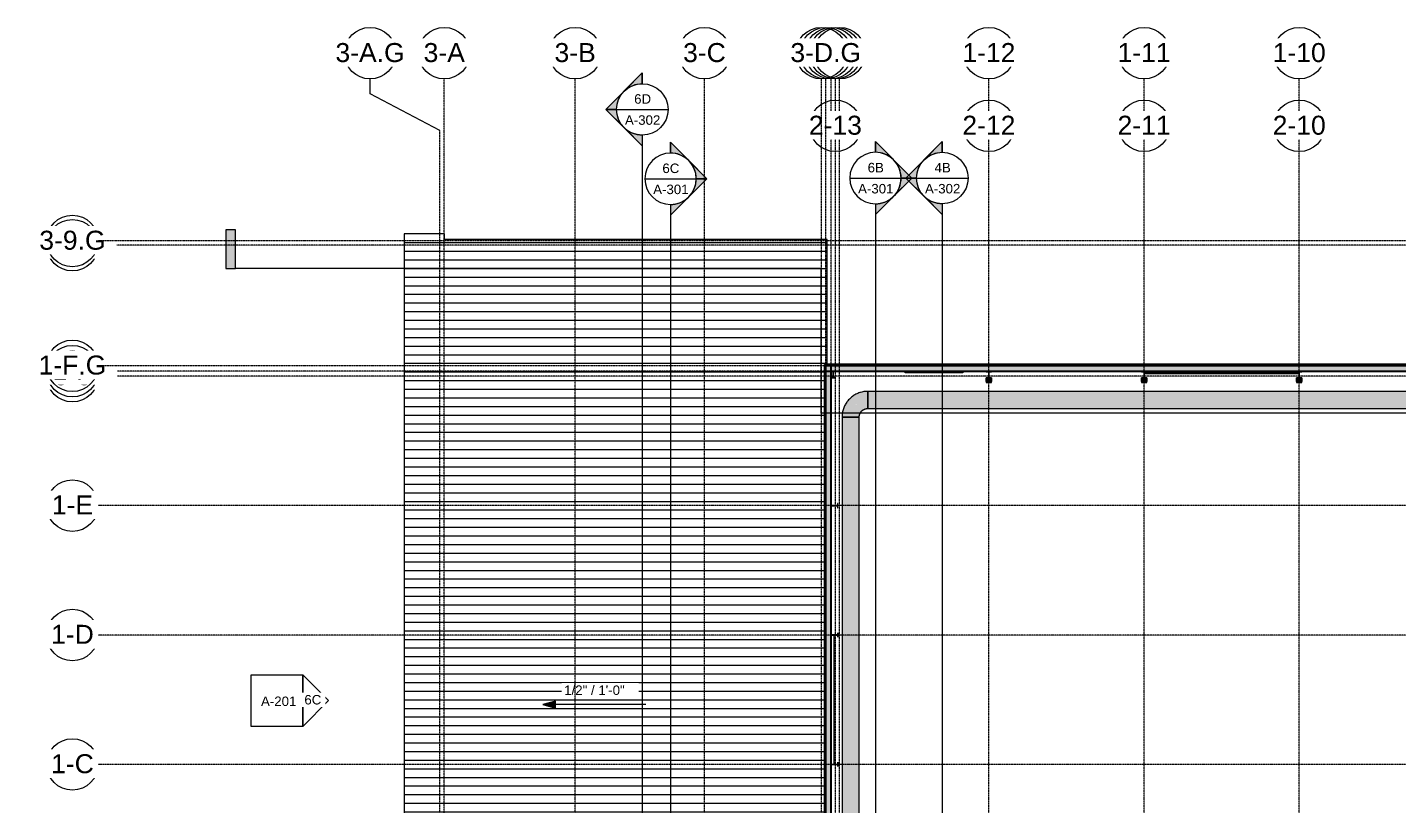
# Model space of a CAD drawing. Header units: inches. Extents: x 21290 to 29226, y -23522 to -20467.
# Drawn here: x 21292 to 23850, y -21944 to -20493 of the extents above; entities that cross this region are included whole.
import ezdxf

# ---------------------------------------------------------------- set-up
doc = ezdxf.new("R2010")
doc.units = ezdxf.units.IN
doc.header["$MEASUREMENT"] = 0
doc.linetypes.add('Grid Line 1_2_', pattern=[0.875, 0.5, -0.125, 0.125, -0.125])
for name, color, linetype, lineweight in [('A-DOOR', 31, 'Continuous', 9), ('A-ROOF', 132, 'Continuous', 9), ('A-ROOF-PATT', 132, 'Continuous', 9), ('A-WALL', 113, 'Continuous', 9), ('A-WALL-PATT', 111, 'Continuous', 25), ('G-ANNO-DIMS', 111, 'Continuous', 9), ('G-ANNO-SYMB', 111, 'Continuous', 9), ('M-HVAC-DUCT', 70, 'Continuous', 9), ('S-BEAM', 12, 'Continuous', 9), ('S-COLS', 52, 'Continuous', 9), ('S-GRID', 1, 'Continuous', 9), ('S-GRID-IDEN', 1, 'Continuous', 9)]:
    doc.layers.add(name, color=color, linetype=linetype, lineweight=lineweight)
doc.styles.add('Arial', font='arial.ttf', dxfattribs={"height": 35.407186})
doc.styles.add('Arial_1', font='arial.ttf', dxfattribs={"height": 17.703593})
pattern_1 = [(45, (0, 0), (-19.00703, 19.00703), []), (45, (0, 28.8), (-19.00703, 19.00703), [])]
pattern_2 = [(161.57, (0.96, 0.96), (-7.6802237, -0.0009796), [0, -54.643, 6.067, 0]), (18.43, (-0.96, 0.96), (-7.6802237, 0.0009796), [0, -54.643, 6.067, 0]), (108.43, (0.96, 0.96), (3.8382953, -19.20136532), [18.211, -42.499]), (71.57, (-0.96, 0.96), (3.8382953, 19.20136532), [18.211, -42.499])]
pattern_3 = [(0, (0, 0), (0, 24), []), (90, (0, 0), (-24, 1e-15), [])]
pattern_4 = [(225, (23664.89, -22360.053), (19.00703, -19.00703), []), (225, (23664.89, -22388.853), (19.00703, -19.00703), [])]
pattern_5 = [(225, (23375.39, -22360.053), (19.00703, -19.00703), []), (225, (23375.39, -22388.853), (19.00703, -19.00703), [])]
pattern_6 = [(225, (23085.89, -22360.053), (19.00703, -19.00703), []), (225, (23085.89, -22388.853), (19.00703, -19.00703), [])]

# ---------------------------------------------------------------- blocks, each defined once
blk = doc.blocks.new('overhead door - one-983186-Roof Low')
at = {"layer": 'A-DOOR'}
h = blk.add_hatch(dxfattribs=at)
h.set_pattern_fill('FP_6', color=256, style=0, pattern_type=2)
h.set_pattern_definition([(270, (24, 0), (8, 5e-16), [])])
h.paths.add_polyline_path([(-54, -8.75), (54, -8.75), (54, -7), (-54, -7)], flags=0)
for p, q in [((-54, -8.75), (-54, -7)), ((-54, -7), (54, -7)), ((54, -8.75), (-54, -8.75)), ((54, -7), (54, -8.75))]:
    blk.add_line(p, q, dxfattribs=at)
blk = doc.blocks.new('columns and girder2 - one-V8-Roof Low')
at = {"layer": 'S-BEAM'}
h = blk.add_hatch(dxfattribs=at)
h.set_pattern_fill('FP_14', color=256, style=0, pattern_type=2)
h.set_pattern_definition(pattern_4)
h.paths.add_polyline_path([(5, -1.3), (-5, -1.3), (-5, -2), (5, -2)], flags=0)
h.paths.add_polyline_path([(-5, -17), (-5, -18.5), (5, -18.5), (5, -17), (3.2, -17)], flags=0)
h.paths.add_polyline_path([(5, -1204.9), (-5, -1204.9), (-5, -1206.4), (5, -1206.4)], flags=0)
h.paths.add_polyline_path([(-5, -1224.3), (-5, -1225.8), (5, -1225.8), (5, -1224.3)], flags=0)
h = blk.add_hatch(color=256, dxfattribs=at)
h.paths.add_polyline_path([(-0.6, -9.2), (-5, -9.2), (-5, -17), (-0.6, -17), (-0.6, -13.7)], flags=0)
h.paths.add_polyline_path([(3.2, -9.2), (0.6, -9.2), (0.6, -17), (5, -17), (5, -9.2)], flags=0)
h = blk.add_hatch(dxfattribs=at)
h.set_pattern_fill('FP_14', color=256, style=0, pattern_type=2)
h.set_pattern_definition(pattern_4)
h.paths.add_polyline_path([(0, -5.7), (0.2, -5.6), (0, -5.7)], flags=0)
h.paths.add_polyline_path([(0.6, -2), (-0.6, -2), (-0.6, -17), (0.6, -17), (0.6, -5.7), (-0.2, -5.7), (-0.4, -5.3), (-0.2, -4.8), (0, -4.7), (0.6, -4.7), (0.6, -4)], flags=0)
h.paths.add_polyline_path([(-0.6, -1206.4), (-0.6, -1224.3), (0.6, -1224.3), (0.6, -1222.3), (0, -1222.2), (-0.3, -1222), (-0.4, -1221.7), (-0.2, -1221.4), (0, -1221.3), (0.6, -1221.3), (0.6, -1206.4)], flags=0)
h = blk.add_hatch(color=256, dxfattribs=at)
h.paths.add_polyline_path([(3.2, -1206.4), (0.6, -1206.4), (0.6, -1213.3), (5, -1213.3), (5, -1206.4)], flags=0)
h.paths.add_polyline_path([(-5, -1206.4), (-5, -1213.3), (-0.6, -1213.3), (-0.6, -1206.4)], flags=0)
at = {"layer": 'S-BEAM', "lineweight": 15}
for p, q in [((-5, -1.3), (-5, -2)), ((-5, -2), (5, -2)), ((5, -17), (-5, -17)), ((-5, -17), (-5, -18.5)), ((-5, -18.5), (5, -18.5)), ((0.6, -2), (-0.6, -2)), ((-0.6, -2), (-0.6, -17)), ((-0.6, -17), (0.6, -17)), ((0.6, -4.7), (0.6, -2)), ((0.6, -17), (0.6, -5.7)), ((5, -2), (5, -1.3)), ((5, -18.5), (5, -17)), ((5, -1204.9), (-5, -1204.9)), ((-5, -1204.9), (-5, -1206.4)), ((-5, -1206.4), (5, -1206.4)), ((5, -1224.3), (-5, -1224.3)), ((-5, -1224.3), (-5, -1225.8)), ((0.6, -1206.4), (-0.6, -1206.4)), ((-0.6, -1206.4), (-0.6, -1224.3)), ((-0.6, -1224.3), (0.6, -1224.3)), ((0.6, -1221.3), (0.6, -1206.4)), ((0.6, -1224.3), (0.6, -1222.3)), ((5, -1206.4), (5, -1204.9)), ((5, -1225.8), (5, -1224.3))]:
    blk.add_line(p, q, dxfattribs=at)
at = {"layer": 'S-BEAM'}
for p, q in [((-5, -17), (-5, -9.2)), ((-0.6, -9.2), (-5, -9.2)), ((5, -9.2), (0.6, -9.2)), ((5, -9.2), (5, -17)), ((-5, -1213.3), (-5, -1206.4)), ((-5, -1213.3), (-0.6, -1213.3)), ((0.6, -1213.3), (5, -1213.3)), ((5, -1206.4), (5, -1213.3))]:
    blk.add_line(p, q, dxfattribs=at)
blk = doc.blocks.new('columns and girder2 - one-V9-Roof Low')
at = {"layer": 'S-BEAM'}
h = blk.add_hatch(dxfattribs=at)
h.set_pattern_fill('FP_15', color=256, style=0, pattern_type=2)
h.set_pattern_definition(pattern_5)
h.paths.add_polyline_path([(0, -1.3), (-5, -1.3), (-5, -2), (5, -2), (5, -1.3)], flags=0)
h.paths.add_polyline_path([(5, -17), (-5, -17), (-5, -18.5), (5, -18.5)], flags=0)
h.paths.add_polyline_path([(5, -1204.9), (-5, -1204.9), (-5, -1206.4), (5, -1206.4)], flags=0)
h.paths.add_polyline_path([(-5, -1224.3), (-5, -1225.8), (5, -1225.8), (5, -1224.3)], flags=0)
h = blk.add_hatch(color=256, dxfattribs=at)
h.paths.add_polyline_path([(0.6, -9.2), (0.6, -17), (5, -17), (5, -9.2)], flags=0)
h.paths.add_polyline_path([(-5, -9.2), (-5, -17), (-0.6, -17), (-0.6, -9.2)], flags=0)
h = blk.add_hatch(dxfattribs=at)
h.set_pattern_fill('FP_15', color=256, style=0, pattern_type=2)
h.set_pattern_definition(pattern_5)
h.paths.add_polyline_path([(0.6, -2), (-0.6, -2), (-0.6, -4.7), (0.1, -4.8), (0.3, -4.9), (0.4, -5.3), (0.3, -5.6), (-0.1, -5.7), (-0.6, -5.7), (-0.6, -17), (0.6, -17), (0.6, -4)], flags=0)
h.paths.add_polyline_path([(-0.6, -1206.4), (-0.6, -1221.3), (-0.3, -1221.3), (0, -1221.5), (0.1, -1221.8), (-0.1, -1222.1), (-0.3, -1222.3), (-0.6, -1222.3), (-0.6, -1224.3), (0.6, -1224.3), (0.6, -1206.4)], flags=0)
h = blk.add_hatch(color=256, dxfattribs=at)
h.paths.add_polyline_path([(0.6, -1206.4), (0.6, -1213.3), (5, -1213.3), (5, -1206.4)], flags=0)
h.paths.add_polyline_path([(-5, -1206.4), (-5, -1213.3), (-0.6, -1213.3), (-0.6, -1206.4)], flags=0)
at = {"layer": 'S-BEAM', "lineweight": 15}
for p, q in [((-5, -1.3), (-5, -2)), ((-5, -2), (5, -2)), ((5, -17), (-5, -17)), ((-5, -17), (-5, -18.5)), ((-5, -18.5), (5, -18.5)), ((0.6, -2), (-0.6, -2)), ((-0.6, -2), (-0.6, -4.7)), ((-0.6, -5.7), (-0.6, -17)), ((-0.6, -17), (0.6, -17)), ((0.6, -17), (0.6, -2)), ((5, -2), (5, -1.3)), ((5, -18.5), (5, -17)), ((5, -1204.9), (-5, -1204.9)), ((-5, -1204.9), (-5, -1206.4)), ((-5, -1206.4), (5, -1206.4)), ((5, -1224.3), (-5, -1224.3)), ((-5, -1224.3), (-5, -1225.8)), ((0.6, -1206.4), (-0.6, -1206.4)), ((-0.6, -1206.4), (-0.6, -1221.3)), ((-0.6, -1222.3), (-0.6, -1224.3)), ((-0.6, -1224.3), (0.6, -1224.3)), ((0.6, -1224.3), (0.6, -1206.4)), ((5, -1206.4), (5, -1204.9)), ((5, -1225.8), (5, -1224.3))]:
    blk.add_line(p, q, dxfattribs=at)
at = {"layer": 'S-BEAM'}
for p, q in [((-5, -17), (-5, -9.2)), ((-0.6, -9.2), (-5, -9.2)), ((5, -9.2), (0.6, -9.2)), ((5, -9.2), (5, -17)), ((-5, -1213.3), (-5, -1206.4)), ((-5, -1213.3), (-0.6, -1213.3)), ((0.6, -1213.3), (5, -1213.3)), ((5, -1206.4), (5, -1213.3))]:
    blk.add_line(p, q, dxfattribs=at)
blk = doc.blocks.new('columns and girder2 - one-V10-Roof Low')
at = {"layer": 'S-BEAM'}
h = blk.add_hatch(dxfattribs=at)
h.set_pattern_fill('FP_16', color=256, style=0, pattern_type=2)
h.set_pattern_definition(pattern_6)
h.paths.add_polyline_path([(0, -1.3), (-5, -1.3), (-5, -2), (5, -2), (5, -1.3)], flags=0)
h.paths.add_polyline_path([(5, -17), (-5, -17), (-5, -18.5), (5, -18.5)], flags=0)
h.paths.add_polyline_path([(-5, -1204.9), (-5, -1206.4), (5, -1206.4), (5, -1204.9)], flags=0)
h.paths.add_polyline_path([(-5, -1224.3), (-5, -1225.8), (5, -1225.8), (5, -1224.3)], flags=0)
h = blk.add_hatch(color=256, dxfattribs=at)
h.paths.add_polyline_path([(5, -9.2), (0.6, -9.2), (0.6, -17), (5, -17)], flags=0)
h.paths.add_polyline_path([(-5, -9.2), (-5, -17), (-0.6, -17), (-0.6, -9.2)], flags=0)
h = blk.add_hatch(dxfattribs=at)
h.set_pattern_fill('FP_16', color=256, style=0, pattern_type=2)
h.set_pattern_definition(pattern_6)
h.paths.add_polyline_path([(0.6, -2), (-0.6, -2), (-0.6, -17), (0.6, -17)], flags=0)
h.paths.add_polyline_path([(0.6, -1206.4), (-0.6, -1206.4), (-0.6, -1224.3), (0.6, -1224.3)], flags=0)
h = blk.add_hatch(color=256, dxfattribs=at)
h.paths.add_polyline_path([(0.6, -1206.4), (0.6, -1213.3), (5, -1213.3), (5, -1206.4)], flags=0)
h.paths.add_polyline_path([(-5, -1206.4), (-5, -1213.3), (-0.6, -1213.3), (-0.6, -1206.4)], flags=0)
at = {"layer": 'S-BEAM', "lineweight": 15}
for p, q in [((-5, -1.3), (-5, -2)), ((-5, -2), (5, -2)), ((5, -17), (-5, -17)), ((-5, -17), (-5, -18.5)), ((-5, -18.5), (5, -18.5)), ((0.6, -2), (-0.6, -2)), ((-0.6, -2), (-0.6, -17)), ((-0.6, -17), (0.6, -17)), ((0.6, -17), (0.6, -2)), ((5, -2), (5, -1.3)), ((5, -18.5), (5, -17)), ((5, -1204.9), (-5, -1204.9)), ((-5, -1204.9), (-5, -1206.4)), ((-5, -1206.4), (5, -1206.4)), ((5, -1224.3), (-5, -1224.3)), ((-5, -1224.3), (-5, -1225.8)), ((0.6, -1206.4), (-0.6, -1206.4)), ((-0.6, -1206.4), (-0.6, -1224.3)), ((-0.6, -1224.3), (0.6, -1224.3)), ((0.6, -1224.3), (0.6, -1206.4)), ((5, -1206.4), (5, -1204.9)), ((5, -1225.8), (5, -1224.3))]:
    blk.add_line(p, q, dxfattribs=at)
at = {"layer": 'S-BEAM'}
for p, q in [((-5, -17), (-5, -9.2)), ((-0.6, -9.2), (-5, -9.2)), ((5, -9.2), (0.6, -9.2)), ((5, -9.2), (5, -17)), ((-5, -1213.3), (-5, -1206.4)), ((-5, -1213.3), (-0.6, -1213.3)), ((0.6, -1213.3), (5, -1213.3)), ((5, -1206.4), (5, -1213.3))]:
    blk.add_line(p, q, dxfattribs=at)
blk = doc.blocks.new('Round Bar - 1_-1251515-Roof Low')
at = {"layer": 'S-BEAM'}
for points in [[(22796.3, -21867.6), (22796.5, -21867.2), (22796.9, -21867.2), (22797.2, -21867.3), (22797.3, -21867.5), (22797.2, -21748.6), (22796.3, -21748.6), (22796.3, -21867.5)], [(22796.8, -21868), (22797.1, -21867.9), (22797.3, -21867.6), (22797.1, -21867.3), (22796.8, -21867.1), (22796.4, -21867.3), (22796.3, -21867.6), (22796.4, -21867.9)]]:
    blk.add_hatch(color=256, dxfattribs=at).paths.add_polyline_path(points, flags=0)
for p, q in [((22796.3, -21748.2), (22796.3, -21867.6)), ((22797.3, -21867.6), (22797.3, -21748.2))]:
    blk.add_line(p, q, dxfattribs=at)
for start_param, end_param in [(0, 3.141593), (3.141593, 6.283185)]:
    blk.add_ellipse((22796.8, -21867.6), major_axis=(0.5, 0), ratio=0.829527, start_param=start_param, end_param=end_param, dxfattribs=at)
blk = doc.blocks.new('Round Bar - 1_-1251605-Roof Low')
at = {"layer": 'S-BEAM'}
for points in [[(22796.8, -21626.7), (22797.1, -21626.6), (22797.3, -21626.3), (22797.1, -21626), (22796.8, -21625.9), (22796.4, -21626), (22796.3, -21626.3), (22796.4, -21626.6)], [(22796.8, -21748.6), (22797.3, -21748.6), (22797.2, -21626.4), (22797, -21626.6), (22796.7, -21626.7), (22796.4, -21626.5), (22796.3, -21626.4), (22796.3, -21748.6), (22796.8, -21748.6)]]:
    blk.add_hatch(color=256, dxfattribs=at).paths.add_polyline_path(points, flags=0)
for p, q in [((22796.3, -21626.3), (22796.3, -21749)), ((22797.3, -21749), (22797.3, -21626.3))]:
    blk.add_line(p, q, dxfattribs=at)
for start_param, end_param in [(0, 3.141593), (3.141593, 6.283185)]:
    blk.add_ellipse((22796.8, -21626.3), major_axis=(0.5, 0), ratio=0.836579, start_param=start_param, end_param=end_param, dxfattribs=at)
blk = doc.blocks.new('Round Bar - 1_-V12-Roof Low')
at = {"layer": 'S-BEAM'}
for points in [[(23375.7, -21138.8), (23376, -21138.7), (23376.1, -21138.3), (23376, -21137.9), (23375.7, -21137.8), (23375.4, -21137.9), (23375.3, -21138.3), (23375.4, -21138.7)], [(23520.3, -21138.8), (23520.3, -21137.8), (23375.8, -21137.9), (23376, -21138), (23376.1, -21138.4), (23375.9, -21138.7), (23375.7, -21138.8), (23520.3, -21138.8)]]:
    blk.add_hatch(color=256, dxfattribs=at).paths.add_polyline_path(points, flags=0)
for p, q in [((23520.7, -21137.8), (23375.7, -21137.8)), ((23375.7, -21138.8), (23520.7, -21138.8))]:
    blk.add_line(p, q, dxfattribs=at)
for start_param, end_param in [(0, 3.141593), (3.141593, 6.283185)]:
    blk.add_ellipse((23375.7, -21138.3), major_axis=(0, 0.5), ratio=0.802206, start_param=start_param, end_param=end_param, dxfattribs=at)
blk = doc.blocks.new('Round Bar - 1_-V13-Roof Low')
at = {"layer": 'S-BEAM'}
for points in [[(23661.7, -21138.8), (23664.8, -21138.7), (23664.6, -21138.6), (23664.5, -21138.2), (23664.7, -21137.9), (23664.9, -21137.8), (23520.3, -21137.9), (23520.4, -21138.8), (23644.2, -21138.8)], [(23664.9, -21138.8), (23665.2, -21138.7), (23665.3, -21138.3), (23665.2, -21137.9), (23664.9, -21137.8), (23664.6, -21137.9), (23664.5, -21138.3), (23664.6, -21138.7)]]:
    blk.add_hatch(color=256, dxfattribs=at).paths.add_polyline_path(points, flags=0)
for p, q in [((23664.9, -21137.8), (23519.9, -21137.8)), ((23519.9, -21138.8), (23664.9, -21138.8))]:
    blk.add_line(p, q, dxfattribs=at)
for start_param, end_param in [(0, 3.141593), (3.141593, 6.283185)]:
    blk.add_ellipse((23664.9, -21138.3), major_axis=(0, 0.5), ratio=0.802206, start_param=start_param, end_param=end_param, dxfattribs=at)
blk = doc.blocks.new('Round Elbow - 1_0 D-1542880-Roof Low')
at = {"layer": 'M-HVAC-DUCT'}
for points in [[(-15, 32), (-16, 32), (-16.3, 28.9), (-17, 26.5), (-18.4, 23.7), (-19.7, 21.7), (-22, 19.6), (-24.2, 18), (-27, 16.8), (-29.2, 16.2), (-32, 15.9), (-32, 0), (-28.1, 0.2), (-24.3, 0.9), (-20.1, 2.3), (-16.5, 4), (-13.6, 5.8), (-10.3, 8.6), (-8, 10.8), (-5.7, 13.8), (-3.7, 17.1), (-2.1, 20.7), (-0.9, 24.3), (-0.2, 28.1), (0, 32), (-14.6, 32)], [(10.3, 32), (0, 32), (-0.2, 28.1), (-0.9, 24.3), (-2.1, 20.7), (-3.7, 17.1), (-5.8, 13.6), (-8.5, 10.3), (-10.8, 8), (-14.3, 5.4), (-17.1, 3.7), (-20.8, 2), (-24.3, 0.9), (-28.1, 0.2), (-32, 0), (-32, -16), (-26.6, -15.7), (-22.6, -15.1), (-18.1, -13.9), (-13.2, -12.2), (-9.2, -10.2), (-5.3, -7.9), (-0.9, -4.5), (2.3, -1.5), (5.1, 1.5), (7.9, 5.3), (10.4, 9.5), (12.5, 14), (13.9, 18.1), (15.1, 22.6), (15.8, 27.3), (16, 32), (11.3, 32)]]:
    blk.add_hatch(color=256, dxfattribs=at).paths.add_polyline_path(points, flags=0)
for p, q in [((-16, 32), (0, 32)), ((0, 32), (16, 32)), ((-32, 0), (-32, 16)), ((-32, -16), (-32, 0))]:
    blk.add_line(p, q, dxfattribs=at)
at = {"layer": 'M-HVAC-DUCT', "flags": 128}
for points in [[(-16, 32), (-16, 31.4), (-16.1, 30.7), (-16.1, 30.1), (-16.2, 29.5), (-16.3, 28.8), (-16.5, 28.2), (-16.6, 27.6), (-16.8, 27), (-17, 26.4), (-17.3, 25.8), (-17.5, 25.2), (-17.8, 24.6), (-18.1, 24), (-18.4, 23.5), (-18.8, 23), (-19.2, 22.4), (-19.6, 21.9), (-20, 21.4), (-20.4, 21), (-20.9, 20.5), (-21.3, 20.1), (-21.8, 19.7), (-22.3, 19.3), (-22.8, 18.9), (-23.4, 18.5), (-23.9, 18.2), (-24.5, 17.9), (-25, 17.6), (-25.6, 17.3), (-26.2, 17.1), (-26.8, 16.9), (-27.4, 16.7), (-28, 16.5), (-28.7, 16.4), (-29.3, 16.2), (-29.9, 16.1), (-30.5, 16.1), (-31.2, 16), (-31.8, 16), (-32, 16)], [(-32, -16), (-30.1, -16), (-28.2, -15.8), (-26.3, -15.7), (-24.4, -15.4), (-22.5, -15), (-20.6, -14.6), (-18.7, -14.1), (-16.9, -13.6), (-15.1, -12.9), (-13.3, -12.2), (-11.6, -11.4), (-9.8, -10.6), (-8.1, -9.7), (-6.5, -8.7), (-4.9, -7.6), (-3.3, -6.5), (-1.8, -5.3), (-0.3, -4.1), (1.1, -2.8), (2.4, -1.4), (3.7, 0), (5, 1.4), (6.2, 2.9), (7.3, 4.5), (8.4, 6.1), (9.4, 7.7), (10.3, 9.4), (11.2, 11.1), (12, 12.8), (12.7, 14.6), (13.4, 16.4), (14, 18.2), (14.5, 20.1), (14.9, 22), (15.3, 23.8), (15.6, 25.7), (15.8, 27.6), (15.9, 29.6), (16, 31.5), (16, 32)]]:
    blk.add_lwpolyline(points, dxfattribs=at)
blk = doc.blocks.new('Grid - Grid Head - Circle-14747-Roof Low')
at = {"layer": 'S-GRID-IDEN'}
blk.add_circle((0, 0), 0.25, dxfattribs=at)
blk = doc.blocks.new('Section - Section Head - Filled-1526-Roof Low')
at = {"layer": 'G-ANNO-SYMB'}
h = blk.add_hatch(color=256, dxfattribs=at)
edge = h.paths.add_edge_path(flags=0)
edge.add_line((-0.427, 0.177), (-0.25, 0.354))
edge.add_line((-0.25, 0.354), (-0.25, 0.25))
edge.add_arc((-0.25, 0), 0.25, 90, 135)
h = blk.add_hatch(color=256, dxfattribs=at)
edge = h.paths.add_edge_path(flags=0)
edge.add_arc((-0.25, 0), 0.25, 45, 90)
edge.add_line((-0.25, 0.25), (-0.25, 0.354))
edge.add_line((-0.25, 0.354), (-0.073, 0.177))
h = blk.add_hatch(color=256, dxfattribs=at)
edge = h.paths.add_edge_path(flags=0)
edge.add_arc((-0.25, 0), 0.25, 137.9216, 180)
edge.add_line((-0.5, 0), (-0.604, 0))
edge.add_line((-0.604, 0), (-0.436, 0.168))
h = blk.add_hatch(color=256, dxfattribs=at)
edge = h.paths.add_edge_path(flags=0)
edge.add_line((-0.064, 0.168), (0.104, 0))
edge.add_line((0.104, 0), (0, 0))
edge.add_arc((-0.25, 0), 0.25, 0, 42.0784)
for p, q in [((-0.25, 0.354), (-0.604, 0)), ((-0.25, 0.354), (-0.427, 0.177)), ((-0.25, 0.354), (0.104, 0)), ((-0.25, 0.25), (-0.25, 0.354)), ((-0.073, 0.177), (-0.25, 0.354)), ((-0.25, 0.354), (-0.25, 0.25)), ((-0.436, 0.168), (-0.604, 0)), ((0.104, 0), (-0.064, 0.168)), ((-0.604, 0), (-0.5, 0)), ((0, 0), (0.104, 0)), ((-0.5, 0), (-0.604, 0)), ((0, 0), (0.104, 0))]:
    blk.add_line(p, q, dxfattribs=at)
for start, end in [(360, 180), (137.9216, 180), (90, 135), (45, 90), (0, 42.0784), (180, 360)]:
    blk.add_arc((-0.25, 0), 0.25, start, end, dxfattribs=at)
blk = doc.blocks.new('Elevation - Detail Number-93309-Roof Low')
at = {"layer": 'G-ANNO-SYMB'}
for p, q in [((-0.25, -0.25), (-0.25, 0.25)), ((-0.25, 0.25), (0.25, 0.25)), ((0.25, 0.25), (0.25, -0.25)), ((0.25, -0.25), (-0.25, -0.25))]:
    blk.add_line(p, q, dxfattribs=at)
blk = doc.blocks.new('Elevation - Detail Number-93036-Roof Low')
at = {"layer": 'G-ANNO-SYMB'}
for p, q in [((0, 0.25), (-0.25, 0)), ((0.25, 0), (0, 0.25)), ((-0.25, 0), (0.25, 0))]:
    blk.add_line(p, q, dxfattribs=at)
blk = doc.blocks.new('Section - 3_32_ x 3_8_-18514-Roof Low')
at = {"layer": 'G-ANNO-SYMB'}
blk.add_hatch(color=256, dxfattribs=at).paths.add_polyline_path([(0, 0.375), (0, 0), (-0.09375, 0), (-0.09375, 0.375)], flags=0)
for p, q in [((0, 0.375), (-0.09375, 0.375)), ((-0.09375, 0.375), (-0.09375, 0)), ((0, 0), (0, 0.375)), ((-0.09375, 0), (0, 0))]:
    blk.add_line(p, q, dxfattribs=at)

msp = doc.modelspace()

# ---------------------------------------------------------------- hatches: boundary and pattern name
at = {"layer": 'A-ROOF-PATT'}
h = msp.add_hatch(dxfattribs=at)
h.set_pattern_fill('FP_3', color=256, style=0, pattern_type=2)
h.set_pattern_definition([(0, (37.673, -180.953), (0, 16.082), [])])
h.paths.add_polyline_path([(21977.2755, -22808.30281), (22057.89023, -22808.30281), (22057.89023, -22786.55281), (22058.32773, -22786.55281), (22058.32773, -22338.74031), (22699.76523, -22338.74031), (22699.76523, -22341.55281), (22691.60375, -22341.57793), (22691.60375, -22341.66219), (22691.74343, -22341.66219), (22691.76217, -22342.19874), (22691.6044, -22342.19874), (22691.6044, -22348.90797), (22691.76213, -22348.90797), (22691.74343, -22349.44344), (22691.60375, -22349.52769), (22691.59984, -22349.55281), (22557.0261, -22349.55281), (22557.14023, -22350.05281), (22556.91845, -22350.95031), (22556.30587, -22351.65564), (22555.58527, -22352.00267), (22554.69518, -22352.00267), (22553.88595, -22351.60733), (22553.33829, -22350.92058), (22553.14023, -22350.05281), (22553.25435, -22349.55281), (22315.77614, -22349.55299), (22315.89023, -22350.05281), (22315.66845, -22350.95031), (22315.1372, -22351.61647), (22314.33527, -22352.00267), (22313.44518, -22352.00267), (22312.63595, -22351.60733), (22312.08829, -22350.92058), (22311.89023, -22350.05281), (22312.00435, -22349.55281), (22071.5711, -22349.55281), (22071.68523, -22350.05281), (22071.46345, -22350.95031), (22070.9322, -22351.61647), (22070.13027, -22352.00267), (22069.11507, -22351.94241), (22068.37152, -22351.5328), (22067.88329, -22350.92058), (22067.68523, -22350.05281), (22067.89023, -22348.90797), (22067.89023, -22341.55281), (22061.14023, -22341.55281), (22061.16535, -22352.55281), (22069.14023, -22352.55281), (22069.19518, -22541.10295), (22070.08527, -22541.10295), (22070.8945, -22541.49829), (22071.44216, -22542.18504), (22071.64023, -22543.05281), (22071.41845, -22543.95031), (22070.8872, -22544.61647), (22070.08527, -22545.00267), (22069.14023, -22545.02179), (22069.14023, -22785.05281), (22797.14023, -22785.05281), (22797.14023, -22446.67781), (22810.70273, -22446.67781), (22810.70273, -22372.80281), (22786.38923, -22372.80281), (22786.38923, -22372.60634), (22778.95173, -22372.60634), (22778.95173, -22372.74131), (22778.88923, -22372.74131), (22778.95173, -22370.67781), (22778.95173, -22370.74197), (22778.95173, -22371.03154), (22786.38923, -22371.03154), (22786.38923, -22370.55281), (22779.95173, -22370.55281), (22779.95173, -22370.30281), (22778.88923, -22370.30281), (22778.88923, -21121.80281), (22783.89023, -21121.80281), (22783.89023, -20889.05281), (22070.39023, -20889.05281), (22070.39023, -20878.55281), (21994.89023, -20878.55281), (21994.89023, -22519.05281), (21970.89023, -22519.05281), (21970.89023, -22808.30281)], flags=0)
h.paths.add_polyline_path([(22568.39023, -22733.30281), (22452.51523, -22733.30281), (22452.51523, -22669.92781), (22568.39023, -22669.92781), (22568.39023, -22674.30281), (22568.51523, -22674.30281), (22568.51523, -22686.17781), (22568.39023, -22686.17781), (22568.39023, -22694.92781), (22568.51523, -22694.92781), (22568.51523, -22726.67781), (22568.39023, -22726.67781), (22568.39023, -22728.42781)], flags=0)
h.paths.add_polyline_path([(22440.76134, -22579.05281), (22411.51523, -22579.05281), (22411.51523, -22519.55281), (22499.64023, -22519.55281), (22499.64023, -22524.55281), (22499.76523, -22524.55281), (22499.76523, -22537.17781), (22499.64023, -22537.17781), (22499.64023, -22544.42781), (22499.76523, -22544.42781), (22499.76523, -22572.80281), (22499.64023, -22572.80281), (22499.64023, -22579.05281), (22440.83087, -22579.05281)], flags=0)
h.paths.add_polyline_path([(22069.64023, -22544.84781), (22070.53773, -22544.60733), (22071.20271, -22543.92058), (22071.43523, -22543.05281), (22071.19474, -22542.15531), (22070.50359, -22541.48915), (22069.64023, -22541.25781), (22069.14023, -22541.39178), (22069.19518, -22544.72856)], flags=0)
h.paths.add_polyline_path([(22684.64023, -22544.42781), (22631.51523, -22544.42781), (22631.51523, -22540.05281), (22631.39023, -22540.05281), (22631.39023, -22528.17781), (22631.51523, -22528.17781), (22631.51523, -22519.42781), (22631.39023, -22519.42781), (22631.39023, -22487.67781), (22631.51523, -22487.67781), (22631.51523, -22481.05281), (22747.39023, -22481.05281), (22747.39023, -22544.42781), (22714.22325, -22544.42781)], flags=0)
h.paths.add_polyline_path([(22358.01837, -22448.55281), (22328.70273, -22448.55281), (22328.70273, -22389.05281), (22416.82773, -22389.05281), (22416.82773, -22394.05281), (22416.95273, -22394.05281), (22416.95273, -22406.67781), (22416.82773, -22406.67781), (22416.82773, -22413.92781), (22416.95273, -22413.92781), (22416.95273, -22442.30281), (22416.82773, -22442.30281), (22416.82773, -22448.55281), (22358.10898, -22448.55281)], flags=0)
h.paths.add_polyline_path([(22631.39023, -22433.05281), (22557.01523, -22433.05281), (22557.01523, -22389.05281), (22631.39023, -22389.05281), (22631.39023, -22391.30281), (22631.51523, -22391.30281), (22631.51523, -22401.80281), (22631.39023, -22401.80281), (22631.39023, -22409.67781), (22631.51523, -22409.67781), (22631.51523, -22426.42781), (22631.39023, -22426.42781), (22631.39023, -22426.80281)], flags=0)
h.paths.add_polyline_path([(22694.26523, -22352.00267), (22693.82018, -22352.00267), (22693.01095, -22351.60733), (22692.46329, -22350.92058), (22692.26523, -22350.05281), (22692.487, -22349.15531), (22693.01825, -22348.48915), (22693.82018, -22348.10295), (22694.71027, -22348.10295), (22695.5195, -22348.49829), (22696.06716, -22349.18504), (22696.26523, -22350.05281), (22696.04345, -22350.95031), (22695.5122, -22351.61647), (22694.71027, -22352.00267)], flags=0)
h.paths.add_polyline_path([(22694.26523, -22351.84781), (22695.16273, -22351.60733), (22695.82771, -22350.92058), (22696.06023, -22350.05281), (22695.81974, -22349.15531), (22695.16273, -22348.49829), (22694.26523, -22348.25781), (22693.36773, -22348.49829), (22692.70274, -22349.18504), (22692.47023, -22350.05281), (22692.71071, -22350.95031), (22693.36773, -22351.60733), (22693.82018, -22351.72856)], flags=0)
h.paths.add_polyline_path([(22313.89023, -22351.84781), (22314.78773, -22351.60733), (22315.45271, -22350.92058), (22315.68523, -22350.05281), (22315.55125, -22349.55281), (22312.2292, -22349.55281), (22312.09523, -22350.05281), (22312.33571, -22350.95031), (22312.99273, -22351.60733), (22313.44518, -22351.72856)], flags=0)
h.paths.add_polyline_path([(22555.14023, -22351.84781), (22556.03773, -22351.60733), (22556.70271, -22350.92058), (22556.93523, -22350.05281), (22556.80125, -22349.55281), (22553.4792, -22349.55281), (22553.34523, -22350.05281), (22553.58571, -22350.95031), (22554.24273, -22351.60733), (22554.69518, -22351.72856)], flags=0)
h.paths.add_polyline_path([(22069.68523, -22351.84781), (22070.58273, -22351.60733), (22071.24771, -22350.92058), (22071.48023, -22350.05281), (22071.34625, -22349.55281), (22068.0242, -22349.55281), (22067.89023, -22350.05281), (22068.19967, -22351.01927), (22068.95273, -22351.65154), (22069.24018, -22351.72856)], flags=0)
at = {"layer": 'A-WALL', "lineweight": 5}
msp.add_hatch(color=256, dxfattribs=at).paths.add_polyline_path([(22780.38923, -22370.30281), (22780.38923, -21121.80281), (22778.88923, -21121.80281), (22778.88923, -22370.30281)], flags=0)
at = {"layer": 'A-WALL'}
msp.add_hatch(color=256, dxfattribs=at).paths.add_polyline_path([(24398.67525, -21123.30281), (26271.39023, -21123.30281), (26271.39023, -21121.80281), (22780.26523, -21121.80281), (22780.26523, -21123.30281), (24117.93325, -21123.30281)], flags=0)
at = {"layer": 'A-WALL-PATT', "lineweight": 9}
h = msp.add_hatch(dxfattribs=at)
h.set_pattern_fill('FP_4', color=256, style=0, pattern_type=2)
h.set_pattern_definition(pattern_3)
h.paths.add_polyline_path([(24398.67525, -21124.30281), (26271.39023, -21124.30281), (26271.39023, -21123.30281), (22780.26523, -21123.30281), (22780.26523, -21124.30281), (24117.93325, -21124.30281)], flags=0)
h = msp.add_hatch(dxfattribs=at)
h.set_pattern_fill('FP_5', color=256, style=0, pattern_type=2)
h.set_pattern_definition(pattern_2)
h.paths.add_polyline_path([(24398.67525, -21134.30281), (26271.39023, -21134.30281), (26271.39023, -21124.30281), (22780.26523, -21124.30281), (22780.26523, -21134.30281), (24117.93325, -21134.30281)], flags=0)
h = msp.add_hatch(dxfattribs=at)
h.set_pattern_fill('FP_4', color=256, style=0, pattern_type=2)
h.set_pattern_definition(pattern_3)
h.paths.add_polyline_path([(22780.38923, -22370.30281), (22781.38923, -22370.30281), (22781.38923, -21121.80281), (22780.38923, -21121.80281), (22780.38923, -22336.70265)], flags=0)
h = msp.add_hatch(dxfattribs=at)
h.set_pattern_fill('FP_5', color=256, style=0, pattern_type=2)
h.set_pattern_definition(pattern_2)
h.paths.add_polyline_path([(22781.38923, -22370.30281), (22791.38923, -22370.30281), (22791.38923, -21121.80281), (22781.38923, -21121.80281), (22781.38923, -22336.70265)], flags=0)
at = {"layer": 'M-HVAC-DUCT', "lineweight": 5}
for points in [[(24495.89023, -21187.92781), (24495.89023, -21171.92781), (22859.89023, -21171.92781), (22859.89023, -21187.92781), (24398.67525, -21187.92781)], [(24495.89023, -21203.92781), (24495.89023, -21187.92781), (22859.89023, -21187.92781), (22859.89023, -21203.92781), (24398.67525, -21203.92781)], [(22817.60562, -22275.80032), (22827.89023, -22275.80032), (22827.89023, -21219.92781), (22811.89023, -21219.92781), (22811.89023, -22275.80032), (22815.63351, -22275.80032)], [(22827.89023, -22275.80032), (22843.89023, -22275.80032), (22843.86261, -21219.92781), (22827.89023, -21219.92781), (22827.89023, -22259.23515)]]:
    msp.add_hatch(color=256, dxfattribs=at).paths.add_polyline_path(points, flags=0)
at = {"layer": 'S-COLS'}
h = msp.add_hatch(dxfattribs=at)
h.set_pattern_fill('FP_1', color=256, style=0, pattern_type=2)
h.set_pattern_definition(pattern_1)
h.paths.add_polyline_path([(22799.39023, -21146.80281), (22799.39023, -21146.36922), (22796.22616, -21146.36922), (22795.73726, -21146.16671), (22795.53476, -21145.67781), (22795.53476, -21135.42781), (22795.73726, -21134.93891), (22796.22616, -21134.7364), (22799.39023, -21134.7364), (22799.39023, -21134.30281), (22791.39023, -21134.30281), (22791.39023, -21134.7364), (22794.55429, -21134.7364), (22795.04319, -21134.93891), (22795.24569, -21135.42781), (22795.24569, -21145.67781), (22795.04319, -21146.16671), (22794.55429, -21146.36922), (22791.39023, -21146.36922), (22791.39023, -21146.80281)], flags=0)
h = msp.add_hatch(dxfattribs=at)
h.set_pattern_fill('FP_1', color=256, style=0, pattern_type=2)
h.set_pattern_definition(pattern_1)
h.paths.add_polyline_path([(22803.89023, -21389.05281), (22803.89023, -21381.05281), (22803.45663, -21381.05281), (22803.45663, -21384.21687), (22803.25412, -21384.70577), (22802.76523, -21384.90828), (22792.51523, -21384.90828), (22792.02633, -21384.70577), (22791.82382, -21384.21687), (22791.82382, -21381.05281), (22791.39023, -21381.05281), (22791.39023, -21389.05281), (22791.82382, -21389.05281), (22791.82382, -21385.88875), (22792.02633, -21385.39985), (22792.51523, -21385.19734), (22802.76523, -21385.19734), (22803.25412, -21385.39985), (22803.45663, -21385.88875), (22803.45663, -21389.05281)], flags=0)
h = msp.add_hatch(dxfattribs=at)
h.set_pattern_fill('FP_1', color=256, style=0, pattern_type=2)
h.set_pattern_definition(pattern_1)
h.paths.add_polyline_path([(22803.70663, -21871.55281), (22804.14023, -21871.55281), (22804.14023, -21863.55281), (22803.70663, -21863.55281), (22803.70663, -21866.71687), (22803.50412, -21867.20577), (22803.01523, -21867.40828), (22797.26523, -21867.48707), (22797.26523, -21867.69734), (22803.01523, -21867.69734), (22803.50412, -21867.89985), (22803.70663, -21868.38875)], flags=0)
h.paths.add_polyline_path([(22791.39023, -21871.55281), (22791.82382, -21871.55281), (22791.82382, -21868.38875), (22792.02633, -21867.89985), (22792.51523, -21867.69734), (22796.30184, -21867.63371), (22796.26523, -21867.40828), (22792.51523, -21867.40828), (22792.02633, -21867.20577), (22791.82382, -21866.71687), (22791.82382, -21863.55281), (22791.39023, -21863.55281)], flags=0)

# ---------------------------------------------------------------- linework, layer by layer
at = {"layer": 'A-ROOF'}
for p, q in [((22070.39023, -20878.55281), (21994.89023, -20878.55281)), ((21994.89023, -20878.55281), (21994.89023, -22519.05281)), ((22070.39023, -20889.05281), (22070.39023, -20878.55281)), ((22783.89023, -20889.05281), (22070.39023, -20889.05281)), ((22783.89023, -21121.80281), (22783.89023, -20889.05281))]:
    msp.add_line(p, q, dxfattribs=at)
at = {"layer": 'A-WALL', "lineweight": 25}
for p, q in [((26283.89023, -21121.80281), (22778.88923, -21121.80281)), ((22778.88923, -21121.80281), (22778.88923, -22370.30281)), ((22780.26523, -21121.80281), (22780.26523, -21134.30281)), ((22791.38923, -22370.30281), (22791.38923, -21121.80281)), ((22780.26523, -21134.30281), (26271.39023, -21134.30281))]:
    msp.add_line(p, q, dxfattribs=at)
at = {"layer": 'A-WALL'}
for p, q in [((22780.26523, -21123.30281), (26271.39023, -21123.30281)), ((22780.26523, -21124.30281), (26271.39023, -21124.30281)), ((22780.38923, -21121.80281), (22780.38923, -22370.30281)), ((22781.38923, -21121.80281), (22781.38923, -22370.30281))]:
    msp.add_line(p, q, dxfattribs=at)
at = {"layer": 'G-ANNO-DIMS'}
for p, q in [((22253.44639, -21756.10417), (22277.44639, -21762.53495)), ((22445.44639, -21756.10417), (22253.44639, -21756.10417))]:
    msp.add_line(p, q, dxfattribs=at)
at = {"layer": 'G-ANNO-SYMB'}
for p, q in [((22391.17362, -20646.34266), (22487.17362, -20646.34266)), ((22439.17362, -20694.34266), (22439.17362, -23059.93388)), ((22443.854, -20775.5887), (22539.854, -20775.5887)), ((22826.1556, -20774.32008), (22922.1556, -20774.32008)), ((22950.96338, -20774.32008), (23046.96338, -20774.32008)), ((22491.854, -20823.5887), (22491.854, -23159.75334)), ((22874.1556, -20822.32008), (22874.1556, -23105.1016)), ((22998.96338, -20822.32008), (22998.96338, -23105.1016)), ((22772.63634, -20943.12708), (21680.13847, -20943.12708)), ((22772.63634, -21212.52261), (22772.63634, -20943.12708)), ((26555.82365, -21212.52261), (22772.63634, -21212.52261))]:
    msp.add_line(p, q, dxfattribs=at)
at = {"layer": 'M-HVAC-DUCT'}
for p, q in [((24495.89023, -21171.92781), (22859.89023, -21171.92781)), ((22859.89023, -21203.92781), (22859.89023, -21171.92781)), ((22859.89023, -21203.92781), (24495.89023, -21203.92781)), ((22811.89023, -21219.92781), (22811.89023, -22275.80032)), ((22811.89023, -21219.92781), (22843.89023, -21219.92781)), ((22843.89023, -22275.80032), (22843.89023, -21219.92781))]:
    msp.add_line(p, q, dxfattribs=at)
at = {"layer": 'S-COLS', "lineweight": 15}
for p, q in [((22799.39023, -21134.30281), (22791.39023, -21134.30281)), ((22791.39023, -21134.30281), (22791.39023, -21134.7364)), ((22791.39023, -21134.7364), (22794.55429, -21134.7364)), ((22794.55429, -21146.36922), (22791.39023, -21146.36922)), ((22791.39023, -21146.36922), (22791.39023, -21146.80281)), ((22791.39023, -21146.80281), (22799.39023, -21146.80281)), ((22795.24569, -21135.42781), (22795.24569, -21145.67781)), ((22795.53476, -21145.67781), (22795.53476, -21135.42781)), ((22796.22616, -21134.7364), (22799.39023, -21134.7364)), ((22799.39023, -21146.36922), (22796.22616, -21146.36922)), ((22799.39023, -21134.7364), (22799.39023, -21134.30281)), ((22799.39023, -21146.80281), (22799.39023, -21146.36922)), ((22791.82382, -21381.05281), (22791.39023, -21381.05281)), ((22791.39023, -21381.05281), (22791.39023, -21389.05281)), ((22791.82382, -21384.21687), (22791.82382, -21381.05281)), ((22791.82382, -21389.05281), (22791.82382, -21385.88875)), ((22802.76523, -21384.90828), (22792.51523, -21384.90828)), ((22792.51523, -21385.19734), (22802.76523, -21385.19734)), ((22803.89023, -21381.05281), (22803.45663, -21381.05281)), ((22803.45663, -21381.05281), (22803.45663, -21384.21687)), ((22803.45663, -21385.88875), (22803.45663, -21389.05281)), ((22803.89023, -21389.05281), (22803.89023, -21381.05281)), ((22791.39023, -21389.05281), (22791.82382, -21389.05281)), ((22803.45663, -21389.05281), (22803.89023, -21389.05281)), ((22791.82382, -21622.30281), (22791.39023, -21622.30281)), ((22791.39023, -21622.30281), (22791.39023, -21630.30281)), ((22791.39023, -21630.30281), (22791.82382, -21630.30281)), ((22791.82382, -21625.46687), (22791.82382, -21622.30281)), ((22791.82382, -21630.30281), (22791.82382, -21627.13875)), ((22796.33422, -21626.15828), (22792.51523, -21626.15828)), ((22792.51523, -21626.44734), (22796.26523, -21626.44734)), ((22803.01523, -21626.15828), (22797.19623, -21626.15828)), ((22797.26523, -21626.44734), (22803.01523, -21626.44734)), ((22804.14023, -21622.30281), (22803.70663, -21622.30281)), ((22803.70663, -21622.30281), (22803.70663, -21625.46687)), ((22803.70663, -21627.13875), (22803.70663, -21630.30281)), ((22803.70663, -21630.30281), (22804.14023, -21630.30281)), ((22804.14023, -21630.30281), (22804.14023, -21622.30281)), ((22791.82382, -21863.55281), (22791.39023, -21863.55281)), ((22791.39023, -21863.55281), (22791.39023, -21871.55281)), ((22791.39023, -21871.55281), (22791.82382, -21871.55281)), ((22791.82382, -21866.71687), (22791.82382, -21863.55281)), ((22791.82382, -21871.55281), (22791.82382, -21868.38875)), ((22796.26523, -21867.40828), (22792.51523, -21867.40828)), ((22792.51523, -21867.69734), (22796.33361, -21867.69734)), ((22797.19684, -21867.69734), (22803.01523, -21867.69734)), ((22803.01523, -21867.40828), (22797.26523, -21867.40828)), ((22804.14023, -21863.55281), (22803.70663, -21863.55281)), ((22803.70663, -21863.55281), (22803.70663, -21866.71687)), ((22803.70663, -21868.38875), (22803.70663, -21871.55281)), ((22803.70663, -21871.55281), (22804.14023, -21871.55281)), ((22804.14023, -21871.55281), (22804.14023, -21863.55281))]:
    msp.add_line(p, q, dxfattribs=at)
for centre, start, end in [((22794.55429, -21135.42781), 0, 90), ((22794.55429, -21145.67781), 270, 0), ((22796.22616, -21135.42781), 90, 180), ((22796.22616, -21145.67781), 180, 270), ((22792.51523, -21384.21687), 180, 270), ((22792.51523, -21385.88875), 90, 180), ((22802.76523, -21384.21687), 270, 0), ((22802.76523, -21385.88875), 0, 90), ((22792.51523, -21625.46687), 180, 270), ((22792.51523, -21627.13875), 90, 180), ((22803.01523, -21625.46687), 270, 0), ((22803.01523, -21627.13875), 0, 90), ((22792.51523, -21866.71687), 180, 270), ((22792.51523, -21868.38875), 90, 180), ((22803.01523, -21866.71687), 270, 0), ((22803.01523, -21868.38875), 0, 90)]:
    msp.add_arc(centre, 0.69141, start, end, dxfattribs=at)
at = {"layer": 'S-GRID'}
for p, q in [((21931.23274, -20617.22146), (21931.23274, -20589.47733)), ((22061.64023, -20685.47733), (21931.23274, -20617.22146))]:
    msp.add_line(p, q, dxfattribs=at)
at = {"layer": 'S-GRID', "linetype": 'Grid Line 1_2_'}
for p, q in [((22069.64023, -23272.9264), (22069.64023, -20589.47733)), ((22555.14023, -23275.7461), (22555.14023, -20589.47733)), ((22781.39023, -23275.7461), (22781.39023, -20589.47733)), ((22791.39023, -23275.7461), (22791.39023, -20589.47733)), ((22799.39023, -23275.7461), (22799.39023, -20589.47733)), ((22807.39023, -23275.7461), (22807.39023, -20589.47733)), ((23085.89023, -23275.7461), (23085.89023, -20589.47733)), ((23375.39023, -23275.7461), (23375.39023, -20589.47733)), ((23664.89023, -23275.7461), (23664.89023, -20589.47733)), ((22061.64023, -23275.7461), (22061.64023, -20685.47733)), ((22799.39023, -23359.7461), (22799.39023, -20724.9518)), ((23085.89023, -23275.7461), (23085.89023, -20724.9518)), ((23375.39023, -23275.7461), (23375.39023, -20724.9518)), ((23664.89023, -23275.7461), (23664.89023, -20724.9518))]:
    msp.add_line(p, q, dxfattribs=at)

# ---------------------------------------------------------------- block references
at = {"layer": 'A-DOOR'}
msp.add_blockref('overhead door - one-983186-Roof Low', (22983.51523, -21128.42781), dxfattribs=at)
at = {"layer": 'G-ANNO-SYMB', "extrusion": (0, 0, -1), "xscale": 191.9999999999999, "yscale": 191.9999999999999, "zscale": 191.9999999999999, "rotation": 270.0000000000003}
for p in [(-22439.17362, -20694.34266), (-22998.96338, -20822.32008)]:
    msp.add_blockref('Section - Section Head - Filled-1526-Roof Low', p, dxfattribs=at)
at = {"layer": 'G-ANNO-SYMB', "xscale": 191.9999999999999, "yscale": 191.9999999999999, "zscale": 191.9999999999999, "rotation": 269.9999999999996}
for p in [(22491.854, -20823.5887), (22874.1556, -20822.32008)]:
    msp.add_blockref('Section - Section Head - Filled-1526-Roof Low', p, dxfattribs=at)
at = {"layer": 'G-ANNO-SYMB', "xscale": 191.9999999999999, "yscale": 191.9999999999999, "zscale": 191.9999999999999}
for name, p in [('Section - 3_32_ x 3_8_-18514-Roof Low', (21680.13847, -20943.12708)), ('Elevation - Detail Number-93309-Roof Low', (21757.52774, -21748.61306))]:
    msp.add_blockref(name, p, dxfattribs=at)
at = {"layer": 'M-HVAC-DUCT', "rotation": 180}
msp.add_blockref('Round Elbow - 1_0 D-1542880-Roof Low', (22827.89023, -21187.92781), dxfattribs=at)
at = {"layer": 'S-BEAM', "rotation": 180}
for name, p in [('columns and girder2 - one-V10-Roof Low', (23085.89023, -22360.05281)), ('columns and girder2 - one-V9-Roof Low', (23375.39023, -22360.05281)), ('columns and girder2 - one-V8-Roof Low', (23664.89023, -22360.05281))]:
    msp.add_blockref(name, p, dxfattribs=at)
at = {"layer": 'S-BEAM'}
for name in ['Round Bar - 1_-V12-Roof Low', 'Round Bar - 1_-V13-Roof Low', 'Round Bar - 1_-1251605-Roof Low', 'Round Bar - 1_-1251515-Roof Low']:
    msp.add_blockref(name, (0, 0), dxfattribs=at)
at = {"layer": 'S-GRID-IDEN', "xscale": 191.9999999999999, "yscale": 191.9999999999999, "zscale": 191.9999999999999}
for p in [(21931.23274, -20541.47733), (22069.64023, -20541.47733), (22313.89023, -20541.47733), (22555.14023, -20541.47733), (22807.39023, -20541.47733), (23085.89023, -20541.47733), (23375.39023, -20541.47733), (23664.89023, -20541.47733), (22799.39023, -20676.9518), (23085.89023, -20676.9518), (23375.39023, -20676.9518), (23664.89023, -20676.9518)]:
    msp.add_blockref('Grid - Grid Head - Circle-14747-Roof Low', p, dxfattribs=at)
at = {"layer": 'S-GRID-IDEN', "xscale": 191.9999999999999, "yscale": 191.9999999999999, "zscale": 191.9999999999999, "rotation": 89.99999999999982}
for p in [(21375.73698, -20899.55281), (21375.73698, -21143.80281), (21375.73698, -21385.05281), (21375.73698, -21626.30281), (21375.73698, -21867.55281)]:
    msp.add_blockref('Grid - Grid Head - Circle-14747-Roof Low', p, dxfattribs=at)

# ---------------------------------------------------------------- texts
at = {"layer": 'G-ANNO-SYMB', "char_height": 17.703593, "attachment_point": 2, "line_spacing_factor": 0.938532, "style": 'Arial_1'}
for s, insert, width in [('6D', (22439.78836, -20618.00441), 37.584), ('A-302', (22439.78836, -20657.2769), 78.624), ('6C', (22492.46874, -20747.25045), 37.584), ('6B', (22874.77034, -20745.98183), 36.072), ('4B', (22999.57812, -20745.98183), 36.072), ('A-301', (22492.46874, -20786.52294), 78.624), ('A-301', (22874.77034, -20785.25432), 78.624), ('A-302', (22999.57812, -20785.25432), 78.624)]:
    msp.add_mtext(s, dxfattribs=dict(at, insert=insert, width=width))

# ---------------------------------------------------------------- next in the draw order: texts
at = {"layer": 'G-ANNO-DIMS', "insert": (22293.37639, -21720.30827), "char_height": 17.7035928, "width": 134.568, "attachment_point": 1, "line_spacing_factor": 0.938532, "style": 'Arial_1', "bg_fill": 3, "box_fill_scale": 1.25, "bg_fill_color": 0, "bg_fill_transparency": 0}
msp.add_mtext('1/2" / 1\'-0"', dxfattribs=at)
at = {"layer": 'G-ANNO-SYMB', "insert": (21760.72288, -21740.98619), "char_height": 17.703593, "width": 78.624, "attachment_point": 2, "line_spacing_factor": 0.938532, "style": 'Arial_1', "bg_fill": 3, "box_fill_scale": 1.25, "bg_fill_color": 0, "bg_fill_transparency": 0}
msp.add_mtext('A-201', dxfattribs=at)
at = {"layer": 'S-GRID-IDEN', "char_height": 35.407186, "attachment_point": 2, "line_spacing_factor": 0.938532, "style": 'Arial', "bg_fill": 3, "box_fill_scale": 1.25, "bg_fill_color": 0, "bg_fill_transparency": 0}
for s, insert, width in [('3-A', (22069.631, -20522.60359), 91.584), ('3-B', (22313.881, -20522.60359), 91.584), ('3-C', (22555.131, -20522.60359), 94.608), ('3-E.G', (22807.381, -20522.60359), 153.792), ('1-12', (23085.881, -20522.60359), 117.936), ('1-11', (23375.381, -20522.60359), 117.936), ('1-10', (23664.881, -20522.60359), 117.936), ('2-13', (22799.381, -20658.07806), 117.936), ('2-12', (23085.881, -20658.07806), 117.936), ('2-11', (23375.381, -20658.07806), 117.936), ('2-10', (23664.881, -20658.07806), 117.936), ('3-9', (21375.93197, -20880.49331), 85.104), ('3-8', (21375.93197, -21124.74331), 85.104), ('3-7', (21375.93197, -21365.99331), 85.104), ('3-6', (21375.93197, -21607.24331), 85.104), ('3-5', (21375.93197, -21848.49331), 85.104)]:
    msp.add_mtext(s, dxfattribs=dict(at, insert=insert, width=width))

# ---------------------------------------------------------------- next in the draw order: hatches: boundary and pattern name
at = {"layer": 'G-ANNO-DIMS'}
msp.add_hatch(color=256, dxfattribs=at).paths.add_polyline_path([(22253.44639, -21756.10417), (22277.44639, -21762.53495), (22277.44639, -21749.67339)], flags=0)

# ---------------------------------------------------------------- next in the draw order: linework, layer by layer
for p, q in [((22277.44639, -21749.67339), (22253.44639, -21756.10417)), ((22277.44639, -21762.53495), (22277.44639, -21749.67339))]:
    msp.add_line(p, q, dxfattribs=at)
at = {"layer": 'S-GRID', "linetype": 'Grid Line 1_2_'}
for p, q in [((22313.89023, -23275.7461), (22313.89023, -20589.47733)), ((22773.39023, -23275.7461), (22773.39023, -20589.47733)), ((22781.39023, -23275.7461), (22781.39023, -20589.47733)), ((26557.32365, -20899.55281), (21423.73698, -20899.55281)), ((26557.32365, -21143.80281), (21423.73698, -21143.80281)), ((26557.32365, -21385.05281), (21423.73698, -21385.05281)), ((26557.32365, -21626.30281), (21423.73698, -21626.30281)), ((26557.32365, -21867.55281), (21423.73698, -21867.55281))]:
    msp.add_line(p, q, dxfattribs=at)

# ---------------------------------------------------------------- next in the draw order: block references
at = {"layer": 'G-ANNO-SYMB', "extrusion": (0, 0, -1), "xscale": 191.9999999999999, "yscale": 191.9999999999999, "zscale": 191.9999999999999, "rotation": 90.00000000002636}
msp.add_blockref('Elevation - Detail Number-93036-Roof Low', (-21805.52774, -21748.61306), dxfattribs=at)
at = {"layer": 'S-GRID-IDEN', "xscale": 191.9999999999999, "yscale": 191.9999999999999, "zscale": 191.9999999999999}
msp.add_blockref('Grid - Grid Head - Circle-14747-Roof Low', (22799.39023, -20541.47733), dxfattribs=at)
at = {"layer": 'S-GRID-IDEN', "xscale": 191.9999999999999, "yscale": 191.9999999999999, "zscale": 191.9999999999999, "rotation": 89.99999999999982}
for p in [(21375.73698, -20891.55281), (21375.73698, -21134.30281), (21375.73698, -21385.05281), (21375.73698, -21626.30281), (21375.73698, -21867.55281)]:
    msp.add_blockref('Grid - Grid Head - Circle-14747-Roof Low', p, dxfattribs=at)

# ---------------------------------------------------------------- next in the draw order: texts
at = {"layer": 'S-GRID-IDEN', "insert": (21931.22352, -20522.60359), "char_height": 35.407186, "width": 153.792, "attachment_point": 2, "line_spacing_factor": 0.938532, "style": 'Arial', "bg_fill": 3, "box_fill_scale": 1.25, "bg_fill_color": 0, "bg_fill_transparency": 0}
msp.add_mtext('3-A.G', dxfattribs=at)

# ---------------------------------------------------------------- next in the draw order: texts
at = {"layer": 'G-ANNO-SYMB', "insert": (21824.43923, -21738.04272), "char_height": 17.703593, "width": 37.584, "attachment_point": 2, "line_spacing_factor": 0.938532, "style": 'Arial_1', "bg_fill": 3, "box_fill_scale": 1.25, "bg_fill_color": 0, "bg_fill_transparency": 0}
msp.add_mtext('6C', dxfattribs=at)
at = {"layer": 'S-GRID-IDEN', "char_height": 35.407186, "attachment_point": 2, "line_spacing_factor": 0.938532, "style": 'Arial', "bg_fill": 3, "box_fill_scale": 1.25, "bg_fill_color": 0, "bg_fill_transparency": 0}
for s, insert, width in [('3-E', (22799.381, -20522.60359), 91.584), ('3-9.G', (21375.93197, -20872.49331), 147.312), ('1-F', (21375.93197, -21115.24331), 88.128), ('1-E', (21375.93197, -21365.99331), 91.584), ('1-D', (21375.93197, -21607.24331), 94.608), ('1-C', (21375.93197, -21848.49331), 94.608)]:
    msp.add_mtext(s, dxfattribs=dict(at, insert=insert, width=width))

# ---------------------------------------------------------------- next in the draw order: linework, layer by layer
at = {"layer": 'S-GRID', "linetype": 'Grid Line 1_2_'}
for p, q in [((26557.32365, -20891.55281), (21423.73698, -20891.55281)), ((26557.32365, -21134.30281), (21423.73698, -21134.30281)), ((26557.32365, -21385.05281), (21423.73698, -21385.05281)), ((26557.32365, -21626.30281), (21423.73698, -21626.30281)), ((26557.32365, -21867.55281), (21423.73698, -21867.55281))]:
    msp.add_line(p, q, dxfattribs=at)

# ---------------------------------------------------------------- next in the draw order: block references
at = {"layer": 'S-GRID-IDEN', "xscale": 191.9999999999999, "yscale": 191.9999999999999, "zscale": 191.9999999999999}
msp.add_blockref('Grid - Grid Head - Circle-14747-Roof Low', (22791.39023, -20541.47733), dxfattribs=at)
at = {"layer": 'S-GRID-IDEN', "xscale": 191.9999999999999, "yscale": 191.9999999999999, "zscale": 191.9999999999999, "rotation": 89.99999999999982}
msp.add_blockref('Grid - Grid Head - Circle-14747-Roof Low', (21375.73698, -21124.30281), dxfattribs=at)

# ---------------------------------------------------------------- next in the draw order: texts
at = {"layer": 'S-GRID-IDEN', "char_height": 35.407186, "attachment_point": 2, "line_spacing_factor": 0.938532, "style": 'Arial', "bg_fill": 3, "box_fill_scale": 1.25, "bg_fill_color": 0, "bg_fill_transparency": 0}
for s, insert, width in [('1-13', (22791.381, -20522.60359), 117.936), ('1-F.G', (21375.93197, -21105.24331), 150.336)]:
    msp.add_mtext(s, dxfattribs=dict(at, insert=insert, width=width))

# ---------------------------------------------------------------- next in the draw order: linework, layer by layer
at = {"layer": 'S-GRID', "linetype": 'Grid Line 1_2_'}
msp.add_line((26557.32365, -21124.30281), (21423.73698, -21124.30281), dxfattribs=at)

# ---------------------------------------------------------------- next in the draw order: block references
at = {"layer": 'S-GRID-IDEN', "xscale": 191.9999999999999, "yscale": 191.9999999999999, "zscale": 191.9999999999999}
msp.add_blockref('Grid - Grid Head - Circle-14747-Roof Low', (22781.39023, -20541.47733), dxfattribs=at)

# ---------------------------------------------------------------- next in the draw order: texts
at = {"layer": 'S-GRID-IDEN', "insert": (22781.381, -20522.60359), "char_height": 35.407186, "width": 180.144, "attachment_point": 2, "line_spacing_factor": 0.938532, "style": 'Arial', "bg_fill": 3, "box_fill_scale": 1.25, "bg_fill_color": 0, "bg_fill_transparency": 0}
msp.add_mtext('1-13.G', dxfattribs=at)

# ---------------------------------------------------------------- next in the draw order: block references
at = {"layer": 'S-GRID-IDEN', "xscale": 191.9999999999999, "yscale": 191.9999999999999, "zscale": 191.9999999999999}
msp.add_blockref('Grid - Grid Head - Circle-14747-Roof Low', (22773.39023, -20541.47733), dxfattribs=at)

# ---------------------------------------------------------------- next in the draw order: texts
at = {"layer": 'S-GRID-IDEN', "insert": (22773.381, -20522.60359), "char_height": 35.407186, "width": 94.608, "attachment_point": 2, "line_spacing_factor": 0.938532, "style": 'Arial', "bg_fill": 3, "box_fill_scale": 1.25, "bg_fill_color": 0, "bg_fill_transparency": 0}
msp.add_mtext('3-D', dxfattribs=at)

# ---------------------------------------------------------------- next in the draw order: block references
at = {"layer": 'S-GRID-IDEN', "xscale": 191.9999999999999, "yscale": 191.9999999999999, "zscale": 191.9999999999999}
msp.add_blockref('Grid - Grid Head - Circle-14747-Roof Low', (22781.39023, -20541.47733), dxfattribs=at)

# ---------------------------------------------------------------- next in the draw order: texts
at = {"layer": 'S-GRID-IDEN', "insert": (22781.381, -20522.60359), "char_height": 35.407186, "width": 156.816, "attachment_point": 2, "line_spacing_factor": 0.938532, "style": 'Arial', "bg_fill": 3, "box_fill_scale": 1.25, "bg_fill_color": 0, "bg_fill_transparency": 0}
msp.add_mtext('3-D.G', dxfattribs=at)

doc.saveas('drawing.dxf')
